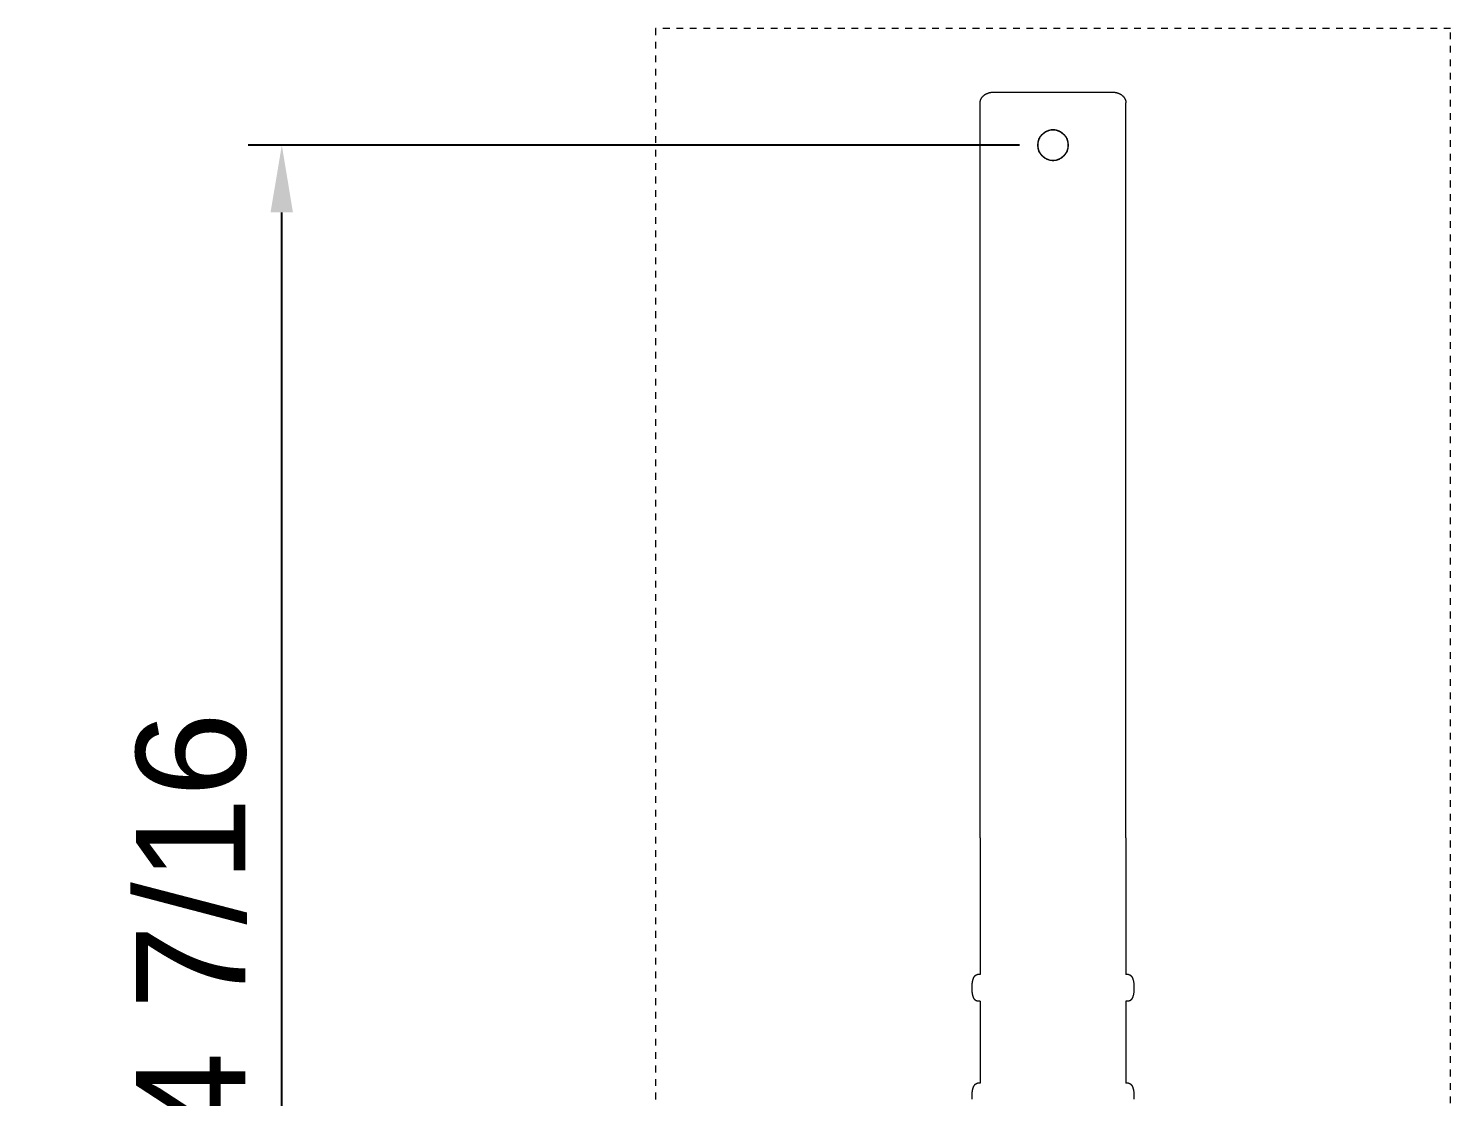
# Model space of a CAD drawing. Header units: inches. Extents: x -10 to 169, y -3 to 129.
# Drawn here: x -9.45 to 11.67, y 13.25 to 29.11 of the extents above; entities that cross this region are included whole.
import ezdxf

# ---------------------------------------------------------------- set-up
doc = ezdxf.new("R2010")
doc.units = ezdxf.units.IN
doc.linetypes.add('HIDDEN', pattern=[1.905, 1.27, -0.635])
for name, color, linetype, lineweight in [('ZANO_R', 7, 'Continuous', 0), ('ZANO_R_przerywana', 250, 'HIDDEN', 0), ('ZANO_W', 1, 'Continuous', 0)]:
    doc.layers.add(name, color=color, linetype=linetype, lineweight=lineweight)
doc.styles.get("Standard").update_dxf_attribs({"font": 'arial.ttf'})
doc.dimstyles.new('amerykanie', dxfattribs={"dimtxt": 50, "dimasz": 50, "dimexe": 0.5, "dimexo": 0.5, "dimgap": 1, "dimtad": 1, "dimdec": 0, "dimzin": 0, "dimlunit": 5, "dimtxsty": 'Standard', "dimcen": 0.09, "dimclrd": 1, "dimclre": 1, "dimclrt": 1, "dimazin": 0, "dimtfac": 1, "dimtdec": 0, "dimtmove": 0, "dimatfit": 3, "dimfxl": 1, "dimtzin": 0, "dimarcsym": 1})

# ---------------------------------------------------------------- blocks, each defined once
blk = doc.blocks.new('*D359')
at = {"layer": 'ZANO_W', "color": 1, "lineweight": -2}
for p, q in [((5.269, 27.374), (-6.188, 27.374)), ((-5.688, 3.964), (-5.688, 26.374)), ((5.269, 2.964), (-6.188, 2.964))]:
    blk.add_line(p, q, dxfattribs=at)
at = {"layer": 'ZANO_W', "color": 1}
for points in [[(-5.522, 26.374), (-5.855, 26.374), (-5.688, 27.374)], [(-5.855, 3.964), (-5.522, 3.964), (-5.688, 2.964)]]:
    blk.add_solid(points, dxfattribs=at)
at = {"layer": 'ZANO_W', "color": 1, "insert": (-7.029, 15.169), "char_height": 1.625, "attachment_point": 5, "rotation": 90}
blk.add_mtext('24 7/16', dxfattribs=at)

msp = doc.modelspace()

# ---------------------------------------------------------------- linework, layer by layer
at = {"layer": 'ZANO_R'}
for p, q in [((4.72387, 28.09502), (4.72677, 28.09812)), ((4.72677, 28.09812), (4.72976, 28.10114)), ((4.72976, 28.10114), (4.73281, 28.10409)), ((4.73281, 28.10409), (4.73594, 28.10696)), ((4.73594, 28.10696), (4.73914, 28.10976)), ((4.73914, 28.10976), (4.7424, 28.11248)), ((4.7424, 28.11248), (4.74572, 28.11513)), ((4.74572, 28.11513), (4.74938, 28.1179)), ((4.74938, 28.1179), (4.75311, 28.12059)), ((4.75311, 28.12059), (4.75689, 28.12318)), ((4.75689, 28.12318), (4.76074, 28.12569)), ((4.76074, 28.12569), (4.76464, 28.12811)), ((4.76464, 28.12811), (4.76859, 28.13044)), ((4.76859, 28.13044), (4.7726, 28.13268)), ((4.7726, 28.13268), (4.77666, 28.13484)), ((4.77666, 28.13484), (4.78076, 28.13691)), ((4.78076, 28.13691), (4.78491, 28.13889)), ((4.78491, 28.13889), (4.7891, 28.14078)), ((4.7891, 28.14078), (4.79333, 28.14258)), ((4.79333, 28.14258), (4.79759, 28.1443)), ((4.79759, 28.1443), (4.80189, 28.14594)), ((4.80189, 28.14594), (4.80621, 28.14749)), ((4.80621, 28.14749), (4.81057, 28.14895)), ((4.81057, 28.14895), (4.81526, 28.15042)), ((4.81526, 28.15042), (4.81998, 28.15179)), ((4.81998, 28.15179), (4.82473, 28.15307)), ((4.82473, 28.15307), (4.8295, 28.15425)), ((4.8295, 28.15425), (4.83429, 28.15534)), ((4.83429, 28.15534), (4.83911, 28.15633)), ((4.83911, 28.15633), (4.84394, 28.15722)), ((4.84394, 28.15722), (4.84879, 28.15802)), ((4.84879, 28.15802), (4.85367, 28.15873)), ((4.85367, 28.15873), (4.85856, 28.15935)), ((4.85856, 28.15935), (4.86346, 28.15987)), ((4.86346, 28.15987), (4.86838, 28.16029)), ((4.86838, 28.16029), (4.87329, 28.16062)), ((4.87329, 28.16062), (4.87822, 28.16085)), ((4.87822, 28.16085), (4.88314, 28.16099)), ((4.88314, 28.16099), (4.88807, 28.16104)), ((4.88807, 28.16104), (5.09715, 28.16104)), ((5.09715, 28.16104), (5.13534, 28.16104)), ((5.13534, 28.16104), (6.40275, 28.16104)), ((6.40275, 28.16104), (6.44095, 28.16104)), ((6.44095, 28.16104), (6.65003, 28.16104)), ((6.65003, 28.16104), (6.65495, 28.16099)), ((6.65495, 28.16099), (6.65987, 28.16085)), ((6.65987, 28.16085), (6.6648, 28.16062)), ((6.6648, 28.16062), (6.66972, 28.16029)), ((6.66972, 28.16029), (6.67463, 28.15987)), ((6.67463, 28.15987), (6.67953, 28.15935)), ((6.67953, 28.15935), (6.68442, 28.15873)), ((6.68442, 28.15873), (6.6893, 28.15802)), ((6.6893, 28.15802), (6.69415, 28.15722)), ((6.69415, 28.15722), (6.69898, 28.15633)), ((6.69898, 28.15633), (6.7038, 28.15534)), ((6.7038, 28.15534), (6.70859, 28.15425)), ((6.70859, 28.15425), (6.71336, 28.15307)), ((6.71336, 28.15307), (6.71811, 28.15179)), ((6.71811, 28.15179), (6.72283, 28.15042)), ((6.72283, 28.15042), (6.72752, 28.14895)), ((6.72752, 28.14895), (6.73188, 28.14749)), ((6.73188, 28.14749), (6.73621, 28.14594)), ((6.73621, 28.14594), (6.7405, 28.1443)), ((6.7405, 28.1443), (6.74477, 28.14258)), ((6.74477, 28.14258), (6.74899, 28.14078)), ((6.74899, 28.14078), (6.75318, 28.13889)), ((6.75318, 28.13889), (6.75733, 28.13691)), ((6.75733, 28.13691), (6.76143, 28.13484)), ((6.76143, 28.13484), (6.76549, 28.13268)), ((6.76549, 28.13268), (6.7695, 28.13044)), ((6.7695, 28.13044), (6.77345, 28.12811)), ((6.77345, 28.12811), (6.77735, 28.12569)), ((6.77735, 28.12569), (6.7812, 28.12318)), ((6.7812, 28.12318), (6.78498, 28.12059)), ((6.78498, 28.12059), (6.78871, 28.1179)), ((6.78871, 28.1179), (6.79237, 28.11513)), ((6.79237, 28.11513), (6.79569, 28.11248)), ((6.79569, 28.11248), (6.79895, 28.10976)), ((6.79895, 28.10976), (6.80215, 28.10696)), ((6.80215, 28.10696), (6.80528, 28.10409)), ((6.80528, 28.10409), (6.80834, 28.10114)), ((6.80834, 28.10114), (6.81132, 28.09812)), ((6.81132, 28.09812), (6.81422, 28.09502)), ((4.68637, 28.00356), (4.68643, 28.00745)), ((4.68637, 26.78308), (4.68637, 28.00356)), ((4.68643, 28.00745), (4.68662, 28.01134)), ((4.68662, 28.01134), (4.68693, 28.01522)), ((4.68693, 28.01522), (4.68736, 28.01909)), ((4.68736, 28.01909), (4.68791, 28.02295)), ((4.68791, 28.02295), (4.68858, 28.02679)), ((4.68858, 28.02679), (4.68936, 28.0306)), ((4.68936, 28.0306), (4.69027, 28.03439)), ((4.69027, 28.03439), (4.69133, 28.03829)), ((4.69133, 28.03829), (4.69252, 28.04216)), ((4.69252, 28.04216), (4.69383, 28.04599)), ((4.69383, 28.04599), (4.69525, 28.04978)), ((4.69525, 28.04978), (4.69679, 28.05352)), ((4.69679, 28.05352), (4.69844, 28.05722)), ((4.69844, 28.05722), (4.7002, 28.06086)), ((4.7002, 28.06086), (4.70206, 28.06445)), ((4.70206, 28.06445), (4.70409, 28.0681)), ((4.70409, 28.0681), (4.70622, 28.07169)), ((4.70622, 28.07169), (4.70846, 28.07521)), ((4.70846, 28.07521), (4.71079, 28.07867)), ((4.71079, 28.07867), (4.71322, 28.08207)), ((4.71322, 28.08207), (4.71574, 28.0854)), ((4.71574, 28.0854), (4.71835, 28.08866)), ((4.71835, 28.08866), (4.72104, 28.09185)), ((4.72104, 28.09185), (4.72387, 28.09502)), ((6.81422, 28.09502), (6.81705, 28.09185)), ((6.81705, 28.09185), (6.81974, 28.08866)), ((6.81974, 28.08866), (6.82235, 28.0854)), ((6.82235, 28.0854), (6.82487, 28.08207)), ((6.82487, 28.08207), (6.8273, 28.07867)), ((6.8273, 28.07867), (6.82963, 28.07521)), ((6.82963, 28.07521), (6.83187, 28.07169)), ((6.83187, 28.07169), (6.834, 28.0681)), ((6.834, 28.0681), (6.83603, 28.06445)), ((6.83603, 28.06445), (6.83789, 28.06086)), ((6.83789, 28.06086), (6.83965, 28.05722)), ((6.83965, 28.05722), (6.8413, 28.05352)), ((6.8413, 28.05352), (6.84284, 28.04978)), ((6.84284, 28.04978), (6.84426, 28.04599)), ((6.84426, 28.04599), (6.84557, 28.04216)), ((6.84557, 28.04216), (6.84676, 28.03829)), ((6.84676, 28.03829), (6.84782, 28.03439)), ((6.84782, 28.03439), (6.84873, 28.0306)), ((6.84873, 28.0306), (6.84952, 28.02679)), ((6.84952, 28.02679), (6.85018, 28.02295)), ((6.85018, 28.02295), (6.85073, 28.01909)), ((6.85073, 28.01909), (6.85116, 28.01522)), ((6.85116, 28.01522), (6.85147, 28.01134)), ((6.85147, 28.01134), (6.85166, 28.00745)), ((6.85166, 28.00745), (6.85172, 28.00356)), ((6.85172, 26.78308), (6.85172, 28.00356)), ((5.56297, 27.46734), (5.55989, 27.46025)), ((5.56629, 27.47432), (5.56297, 27.46734)), ((5.56985, 27.48118), (5.56629, 27.47432)), ((5.57363, 27.48792), (5.56985, 27.48118)), ((5.57765, 27.49452), (5.57363, 27.48792)), ((5.58189, 27.50099), (5.57765, 27.49452)), ((5.58634, 27.5073), (5.58189, 27.50099)), ((5.59101, 27.51346), (5.58634, 27.5073)), ((5.59589, 27.51946), (5.59101, 27.51346)), ((5.60097, 27.52529), (5.59589, 27.51946)), ((5.60625, 27.53094), (5.60097, 27.52529)), ((5.61171, 27.5364), (5.60625, 27.53094)), ((5.61736, 27.54168), (5.61171, 27.5364)), ((5.62319, 27.54676), (5.61736, 27.54168)), ((5.62918, 27.55164), (5.62319, 27.54676)), ((5.63534, 27.55631), (5.62918, 27.55164)), ((5.64166, 27.56077), (5.63534, 27.55631)), ((5.64812, 27.56501), (5.64166, 27.56077)), ((5.65472, 27.56903), (5.64812, 27.56501)), ((5.66146, 27.57281), (5.65472, 27.56903)), ((5.66832, 27.57637), (5.66146, 27.57281)), ((5.6753, 27.57969), (5.66832, 27.57637)), ((5.68239, 27.58277), (5.6753, 27.57969)), ((5.68959, 27.58561), (5.68239, 27.58277)), ((5.69687, 27.5882), (5.68959, 27.58561)), ((5.70424, 27.59054), (5.69687, 27.5882)), ((5.71168, 27.59262), (5.70424, 27.59054)), ((5.71919, 27.59445), (5.71168, 27.59262)), ((5.72676, 27.59603), (5.71919, 27.59445)), ((5.73437, 27.59734), (5.72676, 27.59603)), ((5.74203, 27.5984), (5.73437, 27.59734)), ((5.74972, 27.59919), (5.74203, 27.5984)), ((5.75743, 27.59971), (5.74972, 27.59919)), ((5.76516, 27.59998), (5.75743, 27.59971)), ((5.77289, 27.59998), (5.76516, 27.59998)), ((5.78061, 27.59972), (5.77289, 27.59998)), ((5.78833, 27.59919), (5.78061, 27.59972)), ((5.79602, 27.5984), (5.78833, 27.59919)), ((5.80367, 27.59735), (5.79602, 27.5984)), ((5.81129, 27.59604), (5.80367, 27.59735)), ((5.81886, 27.59446), (5.81129, 27.59604)), ((5.82637, 27.59263), (5.81886, 27.59446)), ((5.83381, 27.59055), (5.82637, 27.59263)), ((5.84118, 27.58821), (5.83381, 27.59055)), ((5.84847, 27.58562), (5.84118, 27.58821)), ((5.85566, 27.58279), (5.84847, 27.58562)), ((5.86275, 27.57971), (5.85566, 27.58279)), ((5.86973, 27.57639), (5.86275, 27.57971)), ((5.87659, 27.57284), (5.86973, 27.57639)), ((5.88333, 27.56905), (5.87659, 27.57284)), ((5.88993, 27.56503), (5.88333, 27.56905)), ((5.8964, 27.56079), (5.88993, 27.56503)), ((5.90271, 27.55634), (5.8964, 27.56079)), ((5.90887, 27.55167), (5.90271, 27.55634)), ((5.91487, 27.54679), (5.90887, 27.55167)), ((5.9207, 27.54171), (5.91487, 27.54679)), ((5.92635, 27.53643), (5.9207, 27.54171)), ((5.93181, 27.53097), (5.92635, 27.53643)), ((5.93709, 27.52532), (5.93181, 27.53097)), ((5.94217, 27.51949), (5.93709, 27.52532)), ((5.94705, 27.5135), (5.94217, 27.51949)), ((5.95172, 27.50734), (5.94705, 27.5135)), ((5.95618, 27.50102), (5.95172, 27.50734)), ((5.96042, 27.49456), (5.95618, 27.50102)), ((5.96444, 27.48796), (5.96042, 27.49456)), ((5.96823, 27.48122), (5.96444, 27.48796)), ((5.97178, 27.47436), (5.96823, 27.48122)), ((5.9751, 27.46738), (5.97178, 27.47436)), ((5.97818, 27.46029), (5.9751, 27.46738)), ((5.54296, 27.3852), (5.5427, 27.37748)), ((5.5427, 27.37748), (5.5427, 27.36975)), ((5.5427, 27.36975), (5.54297, 27.36202)), ((5.54349, 27.39292), (5.54296, 27.3852)), ((5.54297, 27.36202), (5.54349, 27.35431)), ((5.54428, 27.4006), (5.54349, 27.39292)), ((5.54349, 27.35431), (5.54429, 27.34662)), ((5.54533, 27.40826), (5.54428, 27.4006)), ((5.54429, 27.34662), (5.54534, 27.33896)), ((5.54664, 27.41588), (5.54533, 27.40826)), ((5.54534, 27.33896), (5.54665, 27.33135)), ((5.54822, 27.42345), (5.54664, 27.41588)), ((5.54665, 27.33135), (5.54823, 27.32378)), ((5.55005, 27.43096), (5.54822, 27.42345)), ((5.54823, 27.32378), (5.55006, 27.31627)), ((5.55213, 27.4384), (5.55005, 27.43096)), ((5.55006, 27.31627), (5.55214, 27.30883)), ((5.55447, 27.44577), (5.55213, 27.4384)), ((5.55214, 27.30883), (5.55448, 27.30146)), ((5.55706, 27.45305), (5.55447, 27.44577)), ((5.55448, 27.30146), (5.55707, 27.29417)), ((5.55989, 27.46025), (5.55706, 27.45305)), ((5.55707, 27.29417), (5.55991, 27.28698)), ((5.55991, 27.28698), (5.56299, 27.27989)), ((5.56299, 27.27989), (5.56631, 27.27291)), ((5.56631, 27.27291), (5.56987, 27.26605)), ((5.56987, 27.26605), (5.57366, 27.25931)), ((5.57366, 27.25931), (5.57767, 27.25271)), ((5.96044, 27.25275), (5.96446, 27.25935)), ((5.96446, 27.25935), (5.96825, 27.26609)), ((5.96825, 27.26609), (5.9718, 27.27295)), ((5.9718, 27.27295), (5.97512, 27.27993)), ((5.97512, 27.27993), (5.9782, 27.28702)), ((5.98102, 27.4531), (5.97818, 27.46029)), ((5.9782, 27.28702), (5.98104, 27.29422)), ((5.98361, 27.44581), (5.98102, 27.4531)), ((5.98104, 27.29422), (5.98362, 27.3015)), ((5.98595, 27.43844), (5.98361, 27.44581)), ((5.98362, 27.3015), (5.98596, 27.30887)), ((5.98803, 27.431), (5.98595, 27.43844)), ((5.98596, 27.30887), (5.98805, 27.31631)), ((5.98987, 27.42349), (5.98803, 27.431)), ((5.98805, 27.31631), (5.98987, 27.32382)), ((5.99144, 27.41592), (5.98987, 27.42349)), ((5.98987, 27.32382), (5.99145, 27.33139)), ((5.99275, 27.40831), (5.99144, 27.41592)), ((5.99145, 27.33139), (5.99276, 27.33901)), ((5.99381, 27.40065), (5.99275, 27.40831)), ((5.99276, 27.33901), (5.99381, 27.34666)), ((5.9946, 27.39296), (5.99381, 27.40065)), ((5.99381, 27.34666), (5.9946, 27.35435)), ((5.99513, 27.38525), (5.9946, 27.39296)), ((5.9946, 27.35435), (5.99513, 27.36207)), ((5.99539, 27.37752), (5.99513, 27.38525)), ((5.99513, 27.36207), (5.99539, 27.36979)), ((5.99539, 27.36979), (5.99539, 27.37752)), ((5.57767, 27.25271), (5.58191, 27.24625)), ((5.58191, 27.24625), (5.58637, 27.23993)), ((5.58637, 27.23993), (5.59104, 27.23377)), ((5.59104, 27.23377), (5.59592, 27.22778)), ((5.59592, 27.22778), (5.601, 27.22195)), ((5.601, 27.22195), (5.60628, 27.2163)), ((5.60628, 27.2163), (5.61174, 27.21084)), ((5.61174, 27.21084), (5.61739, 27.20556)), ((5.61739, 27.20556), (5.62322, 27.20048)), ((5.62322, 27.20048), (5.62922, 27.1956)), ((5.62922, 27.1956), (5.63538, 27.19093)), ((5.63538, 27.19093), (5.64169, 27.18648)), ((5.64169, 27.18648), (5.64816, 27.18224)), ((5.64816, 27.18224), (5.65476, 27.17822)), ((5.65476, 27.17822), (5.6615, 27.17443)), ((5.6615, 27.17443), (5.66836, 27.17088)), ((5.66836, 27.17088), (5.67534, 27.16756)), ((5.67534, 27.16756), (5.68243, 27.16448)), ((5.68243, 27.16448), (5.68963, 27.16165)), ((5.68963, 27.16165), (5.69691, 27.15906)), ((5.69691, 27.15906), (5.70428, 27.15672)), ((5.70428, 27.15672), (5.71172, 27.15464)), ((5.71172, 27.15464), (5.71923, 27.15281)), ((5.71923, 27.15281), (5.7268, 27.15123)), ((5.7268, 27.15123), (5.73442, 27.14992)), ((5.73442, 27.14992), (5.74208, 27.14887)), ((5.74208, 27.14887), (5.74977, 27.14808)), ((5.74977, 27.14808), (5.75748, 27.14755)), ((5.75748, 27.14755), (5.7652, 27.14729)), ((5.7652, 27.14729), (5.77293, 27.14729)), ((5.77293, 27.14729), (5.78066, 27.14756)), ((5.78066, 27.14756), (5.78837, 27.14808)), ((5.78837, 27.14808), (5.79606, 27.14887)), ((5.79606, 27.14887), (5.80372, 27.14993)), ((5.80372, 27.14993), (5.81133, 27.15124)), ((5.81133, 27.15124), (5.8189, 27.15282)), ((5.8189, 27.15282), (5.82641, 27.15465)), ((5.82641, 27.15465), (5.83386, 27.15673)), ((5.83386, 27.15673), (5.84122, 27.15907)), ((5.84122, 27.15907), (5.84851, 27.16166)), ((5.84851, 27.16166), (5.8557, 27.1645)), ((5.8557, 27.1645), (5.86279, 27.16758)), ((5.86279, 27.16758), (5.86977, 27.1709)), ((5.86977, 27.1709), (5.87663, 27.17446)), ((5.87663, 27.17446), (5.88337, 27.17824)), ((5.88337, 27.17824), (5.88997, 27.18226)), ((5.88997, 27.18226), (5.89643, 27.1865)), ((5.89643, 27.1865), (5.90275, 27.19096)), ((5.90275, 27.19096), (5.90891, 27.19563)), ((5.90891, 27.19563), (5.9149, 27.20051)), ((5.9149, 27.20051), (5.92073, 27.20559)), ((5.92073, 27.20559), (5.92638, 27.21087)), ((5.92638, 27.21087), (5.93184, 27.21633)), ((5.93184, 27.21633), (5.93712, 27.22198)), ((5.93712, 27.22198), (5.9422, 27.22781)), ((5.9422, 27.22781), (5.94708, 27.23381)), ((5.94708, 27.23381), (5.95175, 27.23997)), ((5.95175, 27.23997), (5.9562, 27.24628)), ((5.9562, 27.24628), (5.96044, 27.25275)), ((4.68637, 17.08735), (4.68637, 26.78308)), ((6.85172, 17.08735), (6.85172, 26.78308)), ((4.68637, 17.08735), (4.68637, 15.05842)), ((6.85172, 17.08735), (6.85172, 15.05842)), ((4.58461, 14.99701), (4.58587, 15.0002)), ((4.58587, 15.0002), (4.58717, 15.00332)), ((4.58717, 15.00332), (4.58851, 15.00638)), ((4.58851, 15.00638), (4.5899, 15.00937)), ((4.5899, 15.00937), (4.59132, 15.01229)), ((4.59132, 15.01229), (4.59278, 15.01514)), ((4.59278, 15.01514), (4.59428, 15.01791)), ((4.59428, 15.01791), (4.59581, 15.02059)), ((4.59581, 15.02059), (4.59737, 15.0232)), ((4.59737, 15.0232), (4.59896, 15.02572)), ((4.59896, 15.02572), (4.60058, 15.02815)), ((4.60058, 15.02815), (4.60223, 15.0305)), ((4.60223, 15.0305), (4.60391, 15.03275)), ((4.60391, 15.03275), (4.60561, 15.03491)), ((4.60561, 15.03491), (4.60733, 15.03698)), ((4.60733, 15.03698), (4.60907, 15.03895)), ((4.60907, 15.03895), (4.61083, 15.04083)), ((4.61083, 15.04083), (4.61261, 15.04261)), ((4.61261, 15.04261), (4.6144, 15.04429)), ((4.6144, 15.04429), (4.6162, 15.04587)), ((4.6162, 15.04587), (4.61801, 15.04736)), ((4.61801, 15.04736), (4.61892, 15.04807)), ((4.61892, 15.04807), (4.61983, 15.04875)), ((4.61983, 15.04875), (4.62075, 15.04941)), ((4.62075, 15.04941), (4.62166, 15.05004)), ((4.62166, 15.05004), (4.62258, 15.05065)), ((4.62258, 15.05065), (4.6235, 15.05124)), ((4.6235, 15.05124), (4.62441, 15.0518)), ((4.62441, 15.0518), (4.62533, 15.05234)), ((4.62533, 15.05234), (4.62625, 15.05285)), ((4.62625, 15.05285), (4.62717, 15.05334)), ((4.62717, 15.05334), (4.62809, 15.05381)), ((4.62809, 15.05381), (4.629, 15.05425)), ((4.629, 15.05425), (4.62992, 15.05467)), ((4.62992, 15.05467), (4.63084, 15.05507)), ((4.63084, 15.05507), (4.63175, 15.05544)), ((4.63175, 15.05544), (4.63267, 15.05579)), ((4.63267, 15.05579), (4.63358, 15.05612)), ((4.63358, 15.05612), (4.63449, 15.05642)), ((4.63449, 15.05642), (4.6354, 15.0567)), ((4.6354, 15.0567), (4.63631, 15.05696)), ((4.63631, 15.05696), (4.63722, 15.0572)), ((4.63722, 15.0572), (4.63812, 15.05741)), ((4.63812, 15.05741), (4.63902, 15.05761)), ((4.63902, 15.05761), (4.63992, 15.05778)), ((4.63992, 15.05778), (4.64082, 15.05793)), ((4.64082, 15.05793), (4.64171, 15.05806)), ((4.64171, 15.05806), (4.6426, 15.05817)), ((4.6426, 15.05817), (4.64349, 15.05826)), ((4.64349, 15.05826), (4.64437, 15.05833)), ((4.64437, 15.05833), (4.64525, 15.05838)), ((4.64525, 15.05838), (4.64613, 15.05841)), ((4.64613, 15.05841), (4.647, 15.05842)), ((4.68637, 15.05842), (4.647, 15.05842)), ((6.89109, 15.05842), (6.85172, 15.05842)), ((6.89109, 15.05842), (6.89197, 15.05841)), ((6.89197, 15.05841), (6.89284, 15.05838)), ((6.89284, 15.05838), (6.89372, 15.05833)), ((6.89372, 15.05833), (6.8946, 15.05826)), ((6.8946, 15.05826), (6.89549, 15.05817)), ((6.89549, 15.05817), (6.89638, 15.05806)), ((6.89638, 15.05806), (6.89727, 15.05793)), ((6.89727, 15.05793), (6.89817, 15.05778)), ((6.89817, 15.05778), (6.89907, 15.05761)), ((6.89907, 15.05761), (6.89997, 15.05741)), ((6.89997, 15.05741), (6.90087, 15.0572)), ((6.90087, 15.0572), (6.90178, 15.05696)), ((6.90178, 15.05696), (6.90269, 15.0567)), ((6.90269, 15.0567), (6.9036, 15.05642)), ((6.9036, 15.05642), (6.90451, 15.05612)), ((6.90451, 15.05612), (6.90542, 15.05579)), ((6.90542, 15.05579), (6.90634, 15.05544)), ((6.90634, 15.05544), (6.90725, 15.05507)), ((6.90725, 15.05507), (6.90817, 15.05467)), ((6.90817, 15.05467), (6.90909, 15.05425)), ((6.90909, 15.05425), (6.91, 15.05381)), ((6.91, 15.05381), (6.91092, 15.05334)), ((6.91092, 15.05334), (6.91184, 15.05285)), ((6.91184, 15.05285), (6.91276, 15.05234)), ((6.91276, 15.05234), (6.91368, 15.0518)), ((6.91368, 15.0518), (6.9146, 15.05124)), ((6.9146, 15.05124), (6.91551, 15.05065)), ((6.91551, 15.05065), (6.91643, 15.05004)), ((6.91643, 15.05004), (6.91734, 15.04941)), ((6.91734, 15.04941), (6.91826, 15.04875)), ((6.91826, 15.04875), (6.91917, 15.04807)), ((6.91917, 15.04807), (6.92008, 15.04736)), ((6.92008, 15.04736), (6.92189, 15.04587)), ((6.92189, 15.04587), (6.92369, 15.04429)), ((6.92369, 15.04429), (6.92548, 15.04261)), ((6.92548, 15.04261), (6.92726, 15.04083)), ((6.92726, 15.04083), (6.92902, 15.03895)), ((6.92902, 15.03895), (6.93076, 15.03698)), ((6.93076, 15.03698), (6.93248, 15.03491)), ((6.93248, 15.03491), (6.93418, 15.03275)), ((6.93418, 15.03275), (6.93586, 15.0305)), ((6.93586, 15.0305), (6.93751, 15.02815)), ((6.93751, 15.02815), (6.93913, 15.02572)), ((6.93913, 15.02572), (6.94072, 15.0232)), ((6.94072, 15.0232), (6.94229, 15.02059)), ((6.94229, 15.02059), (6.94382, 15.01791)), ((6.94382, 15.01791), (6.94531, 15.01514)), ((6.94531, 15.01514), (6.94677, 15.01229)), ((6.94677, 15.01229), (6.94819, 15.00937)), ((6.94819, 15.00937), (6.94958, 15.00638)), ((6.94958, 15.00638), (6.95092, 15.00332)), ((6.95092, 15.00332), (6.95222, 15.0002)), ((6.95222, 15.0002), (6.95348, 14.99701)), ((4.56826, 14.90094), (4.56834, 14.90796)), ((4.56826, 14.8222), (4.56826, 14.90094)), ((4.56834, 14.81518), (4.56826, 14.8222)), ((4.56834, 14.90796), (4.56858, 14.91509)), ((4.56858, 14.80805), (4.56834, 14.81518)), ((4.56858, 14.91509), (4.56899, 14.92231)), ((4.56899, 14.80083), (4.56858, 14.80805)), ((4.56899, 14.92231), (4.56957, 14.9296)), ((4.56957, 14.79355), (4.56899, 14.80083)), ((4.56957, 14.9296), (4.57034, 14.93692)), ((4.57034, 14.78622), (4.56957, 14.79355)), ((4.57034, 14.93692), (4.5713, 14.94427)), ((4.5713, 14.94427), (4.57244, 14.95161)), ((4.57244, 14.95161), (4.57379, 14.95891)), ((4.57379, 14.95891), (4.57532, 14.96614)), ((4.57532, 14.96614), (4.57705, 14.97327)), ((4.57705, 14.97327), (4.57898, 14.98027)), ((4.57898, 14.98027), (4.58109, 14.98711)), ((4.58109, 14.98711), (4.58339, 14.99377)), ((4.58339, 14.99377), (4.58461, 14.99701)), ((6.95348, 14.99701), (6.9547, 14.99377)), ((6.9547, 14.99377), (6.957, 14.98711)), ((6.957, 14.98711), (6.95911, 14.98027)), ((6.95911, 14.98027), (6.96104, 14.97327)), ((6.96104, 14.97327), (6.96277, 14.96614)), ((6.96277, 14.96614), (6.96431, 14.95891)), ((6.96431, 14.95891), (6.96565, 14.95161)), ((6.96565, 14.95161), (6.96679, 14.94427)), ((6.96679, 14.94427), (6.96775, 14.93692)), ((6.96775, 14.93692), (6.96852, 14.9296)), ((6.96852, 14.79355), (6.96775, 14.78622)), ((6.96852, 14.9296), (6.9691, 14.92231)), ((6.9691, 14.80083), (6.96852, 14.79355)), ((6.9691, 14.92231), (6.96951, 14.91509)), ((6.96951, 14.80805), (6.9691, 14.80083)), ((6.96951, 14.91509), (6.96975, 14.90796)), ((6.96975, 14.81518), (6.96951, 14.80805)), ((6.96975, 14.90796), (6.96983, 14.90094)), ((6.96983, 14.8222), (6.96975, 14.81518)), ((6.96983, 14.90094), (6.96983, 14.8222)), ((4.5713, 14.77887), (4.57034, 14.78622)), ((4.57244, 14.77153), (4.5713, 14.77887)), ((4.57379, 14.76423), (4.57244, 14.77153)), ((4.57532, 14.757), (4.57379, 14.76423)), ((4.57705, 14.74987), (4.57532, 14.757)), ((4.57898, 14.74287), (4.57705, 14.74987)), ((4.58109, 14.73603), (4.57898, 14.74287)), ((4.58339, 14.72938), (4.58109, 14.73603)), ((4.58461, 14.72613), (4.58339, 14.72938)), ((4.58587, 14.72294), (4.58461, 14.72613)), ((4.58717, 14.71982), (4.58587, 14.72294)), ((4.58851, 14.71676), (4.58717, 14.71982)), ((4.5899, 14.71377), (4.58851, 14.71676)), ((4.59132, 14.71085), (4.5899, 14.71377)), ((4.59278, 14.708), (4.59132, 14.71085)), ((4.59428, 14.70524), (4.59278, 14.708)), ((4.59581, 14.70255), (4.59428, 14.70524)), ((4.59737, 14.69994), (4.59581, 14.70255)), ((4.59896, 14.69742), (4.59737, 14.69994)), ((4.60058, 14.69499), (4.59896, 14.69742)), ((4.60223, 14.69265), (4.60058, 14.69499)), ((4.60391, 14.69039), (4.60223, 14.69265)), ((4.60561, 14.68823), (4.60391, 14.69039)), ((4.60733, 14.68617), (4.60561, 14.68823)), ((4.60907, 14.68419), (4.60733, 14.68617)), ((4.61083, 14.68232), (4.60907, 14.68419)), ((4.61261, 14.68054), (4.61083, 14.68232)), ((4.6144, 14.67885), (4.61261, 14.68054)), ((4.6162, 14.67727), (4.6144, 14.67885)), ((4.61801, 14.67578), (4.6162, 14.67727)), ((4.61892, 14.67507), (4.61801, 14.67578)), ((4.61983, 14.67439), (4.61892, 14.67507)), ((4.62075, 14.67373), (4.61983, 14.67439)), ((4.62166, 14.6731), (4.62075, 14.67373)), ((4.62258, 14.67249), (4.62166, 14.6731)), ((4.6235, 14.6719), (4.62258, 14.67249)), ((4.62441, 14.67134), (4.6235, 14.6719)), ((4.62533, 14.6708), (4.62441, 14.67134)), ((4.62625, 14.67029), (4.62533, 14.6708)), ((4.62717, 14.6698), (4.62625, 14.67029)), ((4.62809, 14.66933), (4.62717, 14.6698)), ((4.629, 14.66889), (4.62809, 14.66933)), ((4.62992, 14.66847), (4.629, 14.66889)), ((4.63084, 14.66808), (4.62992, 14.66847)), ((4.63175, 14.6677), (4.63084, 14.66808)), ((4.63267, 14.66735), (4.63175, 14.6677)), ((4.63358, 14.66703), (4.63267, 14.66735)), ((4.63449, 14.66672), (4.63358, 14.66703)), ((4.6354, 14.66644), (4.63449, 14.66672)), ((4.63631, 14.66618), (4.6354, 14.66644)), ((4.63722, 14.66594), (4.63631, 14.66618)), ((4.63812, 14.66573), (4.63722, 14.66594)), ((4.63902, 14.66553), (4.63812, 14.66573)), ((4.63992, 14.66536), (4.63902, 14.66553)), ((4.64082, 14.66521), (4.63992, 14.66536)), ((4.64171, 14.66508), (4.64082, 14.66521)), ((4.6426, 14.66497), (4.64171, 14.66508)), ((4.64349, 14.66488), (4.6426, 14.66497)), ((4.64437, 14.66481), (4.64349, 14.66488)), ((4.64525, 14.66476), (4.64437, 14.66481)), ((4.64613, 14.66473), (4.64525, 14.66476)), ((4.647, 14.66472), (4.64613, 14.66473)), ((4.68637, 14.66472), (4.647, 14.66472)), ((4.68637, 14.66472), (4.68637, 13.44424)), ((6.85172, 14.66472), (6.85172, 13.44424)), ((6.89109, 14.66472), (6.85172, 14.66472)), ((6.89197, 14.66473), (6.89109, 14.66472)), ((6.89284, 14.66476), (6.89197, 14.66473)), ((6.89372, 14.66481), (6.89284, 14.66476)), ((6.8946, 14.66488), (6.89372, 14.66481)), ((6.89549, 14.66497), (6.8946, 14.66488)), ((6.89638, 14.66508), (6.89549, 14.66497)), ((6.89727, 14.66521), (6.89638, 14.66508)), ((6.89817, 14.66536), (6.89727, 14.66521)), ((6.89907, 14.66553), (6.89817, 14.66536)), ((6.89997, 14.66573), (6.89907, 14.66553)), ((6.90087, 14.66594), (6.89997, 14.66573)), ((6.90178, 14.66618), (6.90087, 14.66594)), ((6.90269, 14.66644), (6.90178, 14.66618)), ((6.9036, 14.66672), (6.90269, 14.66644)), ((6.90451, 14.66703), (6.9036, 14.66672)), ((6.90542, 14.66735), (6.90451, 14.66703)), ((6.90634, 14.6677), (6.90542, 14.66735)), ((6.90725, 14.66808), (6.90634, 14.6677)), ((6.90817, 14.66847), (6.90725, 14.66808)), ((6.90909, 14.66889), (6.90817, 14.66847)), ((6.91, 14.66933), (6.90909, 14.66889)), ((6.91092, 14.6698), (6.91, 14.66933)), ((6.91184, 14.67029), (6.91092, 14.6698)), ((6.91276, 14.6708), (6.91184, 14.67029)), ((6.91368, 14.67134), (6.91276, 14.6708)), ((6.9146, 14.6719), (6.91368, 14.67134)), ((6.91551, 14.67249), (6.9146, 14.6719)), ((6.91643, 14.6731), (6.91551, 14.67249)), ((6.91734, 14.67373), (6.91643, 14.6731)), ((6.91826, 14.67439), (6.91734, 14.67373)), ((6.91917, 14.67507), (6.91826, 14.67439)), ((6.92008, 14.67578), (6.91917, 14.67507)), ((6.92189, 14.67727), (6.92008, 14.67578)), ((6.92369, 14.67885), (6.92189, 14.67727)), ((6.92548, 14.68054), (6.92369, 14.67885)), ((6.92726, 14.68232), (6.92548, 14.68054)), ((6.92902, 14.68419), (6.92726, 14.68232)), ((6.93076, 14.68617), (6.92902, 14.68419)), ((6.93248, 14.68823), (6.93076, 14.68617)), ((6.93418, 14.69039), (6.93248, 14.68823)), ((6.93586, 14.69265), (6.93418, 14.69039)), ((6.93751, 14.69499), (6.93586, 14.69265)), ((6.93913, 14.69742), (6.93751, 14.69499)), ((6.94072, 14.69994), (6.93913, 14.69742)), ((6.94229, 14.70255), (6.94072, 14.69994)), ((6.94382, 14.70524), (6.94229, 14.70255)), ((6.94531, 14.708), (6.94382, 14.70524)), ((6.94677, 14.71085), (6.94531, 14.708)), ((6.94819, 14.71377), (6.94677, 14.71085)), ((6.94958, 14.71676), (6.94819, 14.71377)), ((6.95092, 14.71982), (6.94958, 14.71676)), ((6.95222, 14.72294), (6.95092, 14.71982)), ((6.95348, 14.72613), (6.95222, 14.72294)), ((6.9547, 14.72938), (6.95348, 14.72613)), ((6.957, 14.73603), (6.9547, 14.72938)), ((6.95911, 14.74287), (6.957, 14.73603)), ((6.96104, 14.74987), (6.95911, 14.74287)), ((6.96277, 14.757), (6.96104, 14.74987)), ((6.96431, 14.76423), (6.96277, 14.757)), ((6.96565, 14.77153), (6.96431, 14.76423)), ((6.96679, 14.77887), (6.96565, 14.77153)), ((6.96775, 14.78622), (6.96679, 14.77887)), ((4.56899, 13.30814), (4.56957, 13.31542)), ((4.56957, 13.31542), (4.57034, 13.32275)), ((4.57034, 13.32275), (4.5713, 13.3301)), ((4.5713, 13.3301), (4.57244, 13.33744)), ((4.57244, 13.33744), (4.57379, 13.34473)), ((4.57379, 13.34473), (4.57532, 13.35196)), ((4.57532, 13.35196), (4.57705, 13.3591)), ((4.57705, 13.3591), (4.57898, 13.3661)), ((4.57898, 13.3661), (4.58109, 13.37294)), ((4.58109, 13.37294), (4.58339, 13.37959)), ((4.58339, 13.37959), (4.58461, 13.38284)), ((4.58461, 13.38284), (4.58587, 13.38602)), ((4.58587, 13.38602), (4.58717, 13.38915)), ((4.58717, 13.38915), (4.58851, 13.39221)), ((4.58851, 13.39221), (4.5899, 13.3952)), ((4.5899, 13.3952), (4.59132, 13.39812)), ((4.59132, 13.39812), (4.59278, 13.40097)), ((4.59278, 13.40097), (4.59428, 13.40373)), ((4.59428, 13.40373), (4.59581, 13.40642)), ((4.59581, 13.40642), (4.59737, 13.40903)), ((4.59737, 13.40903), (4.59896, 13.41155)), ((4.59896, 13.41155), (4.60058, 13.41398)), ((4.60058, 13.41398), (4.60223, 13.41632)), ((4.60223, 13.41632), (4.60391, 13.41858)), ((4.60391, 13.41858), (4.60561, 13.42074)), ((4.60561, 13.42074), (4.60733, 13.4228)), ((4.60733, 13.4228), (4.60907, 13.42478)), ((4.60907, 13.42478), (4.61083, 13.42665)), ((4.61083, 13.42665), (4.61261, 13.42843)), ((4.61261, 13.42843), (4.6144, 13.43011)), ((4.6144, 13.43011), (4.6162, 13.4317)), ((4.6162, 13.4317), (4.61801, 13.43319)), ((4.61801, 13.43319), (4.61892, 13.4339)), ((4.61892, 13.4339), (4.61983, 13.43458)), ((4.61983, 13.43458), (4.62075, 13.43524)), ((4.62075, 13.43524), (4.62166, 13.43587)), ((4.62166, 13.43587), (4.62258, 13.43648)), ((4.62258, 13.43648), (4.6235, 13.43707)), ((4.6235, 13.43707), (4.62441, 13.43763)), ((4.62441, 13.43763), (4.62533, 13.43817)), ((4.62533, 13.43817), (4.62625, 13.43868)), ((4.62625, 13.43868), (4.62717, 13.43917)), ((4.62717, 13.43917), (4.62809, 13.43964)), ((4.62809, 13.43964), (4.629, 13.44008)), ((4.629, 13.44008), (4.62992, 13.4405)), ((4.62992, 13.4405), (4.63084, 13.44089)), ((4.63084, 13.44089), (4.63175, 13.44127)), ((4.63175, 13.44127), (4.63267, 13.44162)), ((4.63267, 13.44162), (4.63358, 13.44194)), ((4.63358, 13.44194), (4.63449, 13.44225)), ((4.63449, 13.44225), (4.6354, 13.44253)), ((4.6354, 13.44253), (4.63631, 13.44279)), ((4.63631, 13.44279), (4.63722, 13.44303)), ((4.63722, 13.44303), (4.63812, 13.44324)), ((4.63812, 13.44324), (4.63902, 13.44344)), ((4.63902, 13.44344), (4.63992, 13.44361)), ((4.63992, 13.44361), (4.64082, 13.44376)), ((4.64082, 13.44376), (4.64171, 13.44389)), ((4.64171, 13.44389), (4.6426, 13.444)), ((4.6426, 13.444), (4.64349, 13.44409)), ((4.64349, 13.44409), (4.64437, 13.44416)), ((4.64437, 13.44416), (4.64525, 13.44421)), ((4.64525, 13.44421), (4.64613, 13.44424)), ((4.64613, 13.44424), (4.647, 13.44424)), ((4.68637, 13.44424), (4.647, 13.44424)), ((6.89109, 13.44424), (6.85172, 13.44424)), ((6.89109, 13.44424), (6.89197, 13.44424)), ((6.89197, 13.44424), (6.89284, 13.44421)), ((6.89284, 13.44421), (6.89372, 13.44416)), ((6.89372, 13.44416), (6.8946, 13.44409)), ((6.8946, 13.44409), (6.89549, 13.444)), ((6.89549, 13.444), (6.89638, 13.44389)), ((6.89638, 13.44389), (6.89727, 13.44376)), ((6.89727, 13.44376), (6.89817, 13.44361)), ((6.89817, 13.44361), (6.89907, 13.44344)), ((6.89907, 13.44344), (6.89997, 13.44324)), ((6.89997, 13.44324), (6.90087, 13.44303)), ((6.90087, 13.44303), (6.90178, 13.44279)), ((6.90178, 13.44279), (6.90269, 13.44253)), ((6.90269, 13.44253), (6.9036, 13.44225)), ((6.9036, 13.44225), (6.90451, 13.44194)), ((6.90451, 13.44194), (6.90542, 13.44162)), ((6.90542, 13.44162), (6.90634, 13.44127)), ((6.90634, 13.44127), (6.90725, 13.44089)), ((6.90725, 13.44089), (6.90817, 13.4405)), ((6.90817, 13.4405), (6.90909, 13.44008)), ((6.90909, 13.44008), (6.91, 13.43964)), ((6.91, 13.43964), (6.91092, 13.43917)), ((6.91092, 13.43917), (6.91184, 13.43868)), ((6.91184, 13.43868), (6.91276, 13.43817)), ((6.91276, 13.43817), (6.91368, 13.43763)), ((6.91368, 13.43763), (6.9146, 13.43707)), ((6.9146, 13.43707), (6.91551, 13.43648)), ((6.91551, 13.43648), (6.91643, 13.43587)), ((6.91643, 13.43587), (6.91734, 13.43524)), ((6.91734, 13.43524), (6.91826, 13.43458)), ((6.91826, 13.43458), (6.91917, 13.4339)), ((6.91917, 13.4339), (6.92008, 13.43319)), ((6.92008, 13.43319), (6.92189, 13.4317)), ((6.92189, 13.4317), (6.92369, 13.43011)), ((6.92369, 13.43011), (6.92548, 13.42843)), ((6.92548, 13.42843), (6.92726, 13.42665)), ((6.92726, 13.42665), (6.92902, 13.42478)), ((6.92902, 13.42478), (6.93076, 13.4228)), ((6.93076, 13.4228), (6.93248, 13.42074)), ((6.93248, 13.42074), (6.93418, 13.41858)), ((6.93418, 13.41858), (6.93586, 13.41632)), ((6.93586, 13.41632), (6.93751, 13.41398)), ((6.93751, 13.41398), (6.93913, 13.41155)), ((6.93913, 13.41155), (6.94072, 13.40903)), ((6.94072, 13.40903), (6.94229, 13.40642)), ((6.94229, 13.40642), (6.94382, 13.40373)), ((6.94382, 13.40373), (6.94531, 13.40097)), ((6.94531, 13.40097), (6.94677, 13.39812)), ((6.94677, 13.39812), (6.94819, 13.3952)), ((6.94819, 13.3952), (6.94958, 13.39221)), ((6.94958, 13.39221), (6.95092, 13.38915)), ((6.95092, 13.38915), (6.95222, 13.38602)), ((6.95222, 13.38602), (6.95348, 13.38284)), ((6.95348, 13.38284), (6.9547, 13.37959)), ((6.9547, 13.37959), (6.957, 13.37294)), ((6.957, 13.37294), (6.95911, 13.3661)), ((6.95911, 13.3661), (6.96104, 13.3591)), ((6.96104, 13.3591), (6.96277, 13.35196)), ((6.96277, 13.35196), (6.96431, 13.34473)), ((6.96431, 13.34473), (6.96565, 13.33744)), ((6.96565, 13.33744), (6.96679, 13.3301)), ((6.96679, 13.3301), (6.96775, 13.32275)), ((6.96775, 13.32275), (6.96852, 13.31542)), ((6.96852, 13.31542), (6.9691, 13.30814)), ((4.56826, 13.28677), (4.56834, 13.29379)), ((4.56826, 13.20803), (4.56826, 13.28677)), ((4.56834, 13.29379), (4.56858, 13.30092)), ((4.56858, 13.30092), (4.56899, 13.30814)), ((6.9691, 13.30814), (6.96951, 13.30092)), ((6.96951, 13.30092), (6.96975, 13.29379)), ((6.96975, 13.29379), (6.96983, 13.28677)), ((6.96983, 13.28677), (6.96983, 13.20803))]:
    msp.add_line(p, q, dxfattribs=at)
msp.add_circle((5.76905, 27.37363), 0.22638, dxfattribs=at)
at = {"layer": 'ZANO_R_przerywana', "ltscale": 0.05}
for p, q in [((11.67456, 29.10592), (-0.13647, 29.10592)), ((-0.13647, 29.10592), (-0.13647, 1.54686)), ((11.67456, 1.54686), (11.67456, 29.10592))]:
    msp.add_line(p, q, dxfattribs=at)

# ---------------------------------------------------------------- dimensions: what is measured, and where the dimension line sits
at = {"layer": 'ZANO_W'}
dim = msp.add_linear_dim(base=(-5.688335, 27.373635), p1=(5.769068, 2.964183), p2=(5.769046, 27.373635), angle=90, dimstyle='amerykanie', override={"dimtxt": 1.625, "dimasz": 1, "dimgap": 0.5, "dimdec": 4, "dimaunit": 1, "dimadec": 1, "dimtdec": 4, "dimtmove": 1, "dimfrac": 2}, dxfattribs=at)
dim.commit()
dim.dimension.update_dxf_attribs({"geometry": '*D359', "text_midpoint": (-7.028547, 15.168909)})

doc.saveas('drawing.dxf')
